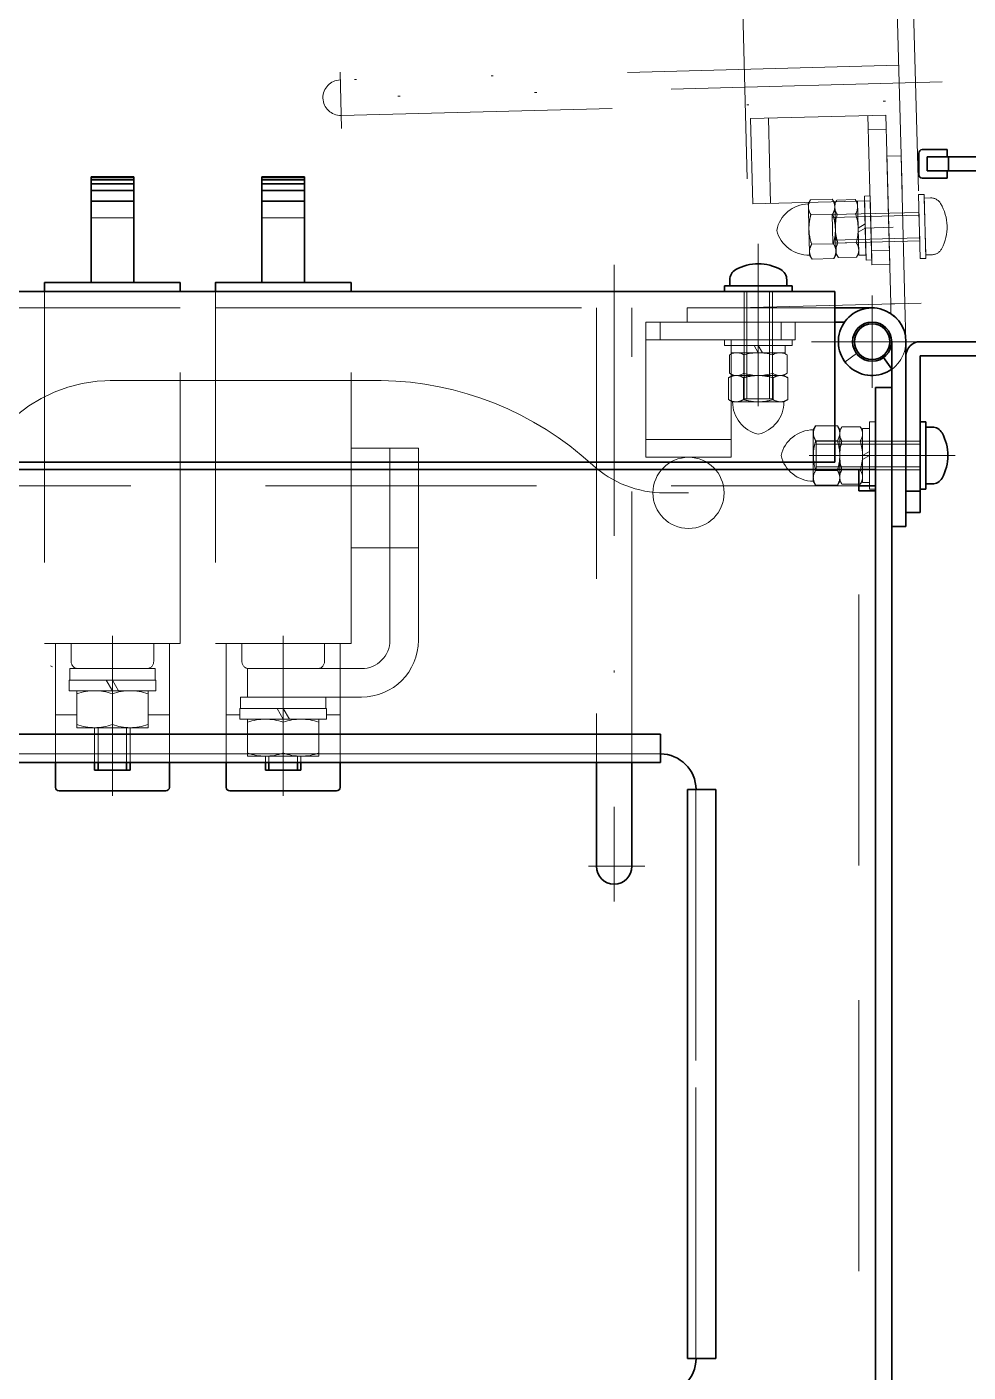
# Model space of a CAD drawing. Header units: millimetres. Extents: x 10 to 832, y 7 to 590.
# Drawn here: x 447 to 491.1, y 56 to 119.1 of the extents above; entities that cross this region are included whole.
import ezdxf

# ---------------------------------------------------------------- set-up
doc = ezdxf.new("R2010")
doc.units = ezdxf.units.MM
for name, pattern in [('DASHDOT', [25.3, 12.7, -6.3, 0, -6.3]), ('DASHED', [19, 12.7, -6.3]), ('DIVIDE', [31.6, 12.7, -6.3, 0, -6.3, 0, -6.3])]:
    doc.linetypes.add(name, pattern=pattern)
for name, color, linetype in [('GR1_01', 7, 'Continuous'), ('GR1_02', 7, 'Continuous'), ('GR1_04', 7, 'Continuous'), ('GR1_05', 7, 'Continuous'), ('GR1_07', 7, 'Continuous'), ('GR1_10', 7, 'Continuous'), ('GR1_11', 7, 'Continuous'), ('GR1_13', 7, 'Continuous'), ('GR1_14', 7, 'Continuous'), ('GR1_16', 7, 'Continuous'), ('GR1_17', 7, 'Continuous')]:
    doc.layers.add(name, color=color, linetype=linetype)

# ---------------------------------------------------------------- blocks, each defined once
blk = doc.blocks.new('BLKF105')
at = {"layer": 'GR1_01', "color": 3, "linetype": 'Continuous', "lineweight": 35}
for p, q in [((403.267, 106.667), (484.833, 106.667)), ((484.833, 106.667), (484.833, 98.667)), ((402.5, 105.9), (402.5, 98.667)), ((402.5, 98.667), (484.833, 98.667))]:
    blk.add_line(p, q, dxfattribs=at)
at = {"layer": 'GR1_01', "color": 4, "linetype": 'DASHED', "lineweight": 13}
for p, q in [((403.267, 105.9), (484.833, 105.9)), ((403.267, 98.667), (403.267, 105.9))]:
    blk.add_line(p, q, dxfattribs=at)
at = {"layer": 'GR1_01', "color": 3, "linetype": 'Continuous', "lineweight": 35}
blk.add_arc((403.267, 105.9), 0.767, 90, 180, dxfattribs=at)
blk = doc.blocks.new('BLKF106')
at = {"layer": 'GR1_07', "color": 4, "linetype": 'DASHDOT', "lineweight": 13}
for p, q in [((481.25, 102.959), (481.25, 108.9)), ((486.583, 102.15), (486.583, 106.483)), ((488.75, 104.317), (483.75, 104.317)), ((484.297, 98.983), (490.131, 98.983))]:
    blk.add_line(p, q, dxfattribs=at)
at = {"layer": 'GR1_07', "color": 4, "linetype": 'DASHED', "lineweight": 13}
for p, q in [((477.917, 105.9), (477.917, 105.233)), ((484.833, 105.9), (477.917, 105.9)), ((477.917, 105.233), (484.833, 105.233))]:
    blk.add_line(p, q, dxfattribs=at)
at = {"layer": 'GR1_07', "color": 3, "linetype": 'Continuous', "lineweight": 35}
for p, q in [((484.833, 105.233), (484.833, 105.9)), ((486.583, 105.9), (484.833, 105.9)), ((484.833, 105.233), (485.292, 105.233)), ((487.5, 104.317), (487.5, 95.65)), ((488.167, 95.65), (488.167, 104.317)), ((487.5, 103.026), (487.114, 103.569)), ((487.5, 95.65), (488.167, 95.65))]:
    blk.add_line(p, q, dxfattribs=at)
for radius in [0.917, 0.833]:
    blk.add_circle((486.583, 104.317), radius, dxfattribs=at)
blk.add_arc((486.583, 104.317), 1.583, 360, 305.37654, dxfattribs=at)
blk = doc.blocks.new('BLKF107')
at = {"layer": 'GR1_10', "color": 4, "linetype": 'DASHED', "lineweight": 13}
for p, q in [((479.667, 104.133), (479.667, 104.4)), ((479.667, 104.4), (482.833, 104.4)), ((482.833, 104.133), (479.667, 104.133)), ((479.983, 103.8), (479.983, 104.133)), ((479.983, 104.133), (482.517, 104.133)), ((481.25, 103.8), (481.058, 104.133)), ((481.442, 103.8), (481.25, 104.133)), ((482.517, 104.133), (482.517, 103.8)), ((482.833, 104.4), (482.833, 104.133)), ((479.903, 103.696), (480.083, 103.8)), ((479.903, 102.838), (479.903, 103.696)), ((482.517, 103.8), (479.983, 103.8)), ((480.083, 103.8), (482.417, 103.8)), ((480.576, 102.838), (480.576, 103.696)), ((481.924, 102.838), (481.924, 103.696)), ((482.417, 103.8), (482.597, 103.696)), ((482.597, 103.696), (482.597, 102.838)), ((480.083, 102.733), (479.903, 102.838)), ((482.597, 102.838), (482.417, 102.733)), ((482.417, 102.733), (480.083, 102.733))]:
    blk.add_line(p, q, dxfattribs=at)
for centre, radius, start, end in [((480.24, 103.204), 0.596, 55.61575, 124.38425), ((481.25, 101.571), 2.229, 72.41205, 107.58795), ((482.26, 103.204), 0.596, 55.61575, 124.38425), ((480.24, 103.33), 0.596, 235.61575, 304.38425), ((481.25, 104.962), 2.229, 252.41205, 287.58795), ((482.26, 103.33), 0.596, 235.61575, 304.38425)]:
    blk.add_arc(centre, radius, start, end, dxfattribs=at)
blk = doc.blocks.new('BLKF108')
at = {"layer": 'GR1_10', "color": 4, "linetype": 'DASHED', "lineweight": 13}
for p, q in [((480.047, 102.733), (479.861, 102.626)), ((479.861, 101.603), (479.861, 102.626)), ((480.047, 102.733), (480.208, 102.733)), ((480.208, 102.733), (481.25, 102.733)), ((480.556, 101.603), (480.556, 102.626)), ((481.25, 102.733), (482.292, 102.733)), ((481.944, 101.603), (481.944, 102.626)), ((482.292, 102.733), (482.453, 102.733)), ((482.639, 102.626), (482.453, 102.733)), ((482.639, 101.603), (482.639, 102.626)), ((479.861, 101.603), (480.047, 101.496)), ((480.047, 101.496), (480.208, 101.496)), ((480.208, 101.496), (481.25, 101.496)), ((481.25, 101.496), (482.292, 101.496)), ((482.292, 101.496), (482.453, 101.496)), ((482.453, 101.496), (482.639, 101.603))]:
    blk.add_line(p, q, dxfattribs=at)
for centre, start, end in [((481.599, 101.496), 180, 257.00131), ((480.901, 101.496), 282.99869, 360)]:
    blk.add_arc(centre, 1.552, start, end, dxfattribs=at)
for points in [[(480.208, 102.733), (480.149, 102.733), (480.09, 102.723), (479.975, 102.686), (479.918, 102.659), (479.861, 102.626)], [(480.556, 102.626), (480.669, 102.659), (480.784, 102.686), (481.016, 102.723), (481.133, 102.733), (481.25, 102.733)], [(481.25, 102.733), (481.368, 102.733), (481.487, 102.723), (481.718, 102.685), (481.832, 102.658), (481.944, 102.626)], [(482.292, 102.733), (482.233, 102.733), (482.174, 102.723), (482.058, 102.686), (482.001, 102.659), (481.944, 102.626)], [(480.208, 101.496), (480.267, 101.496), (480.326, 101.506), (480.442, 101.544), (480.499, 101.571), (480.556, 101.603)], [(480.556, 101.603), (480.669, 101.571), (480.784, 101.544), (481.016, 101.506), (481.133, 101.496), (481.25, 101.496)], [(481.25, 101.496), (481.368, 101.496), (481.487, 101.506), (481.718, 101.544), (481.832, 101.571), (481.944, 101.603)], [(482.292, 101.496), (482.351, 101.496), (482.41, 101.506), (482.525, 101.544), (482.582, 101.571), (482.639, 101.603)]]:
    blk.add_open_spline(points, degree=3, knots=[0, 0, 0, 0, 0.5, 0.5, 1, 1, 1, 1], dxfattribs=at)
for points in [[(480.556, 102.626), (480.442, 102.691), (480.327, 102.733), (480.208, 102.733)], [(482.639, 102.626), (482.525, 102.691), (482.41, 102.733), (482.292, 102.733)], [(479.861, 101.603), (479.975, 101.538), (480.09, 101.496), (480.208, 101.496)], [(481.944, 101.603), (482.058, 101.538), (482.173, 101.496), (482.292, 101.496)]]:
    blk.add_open_spline(points, degree=3, dxfattribs=at)
blk = doc.blocks.new('BLKF109')
at = {"layer": 'GR1_10', "color": 4, "linetype": 'DASHDOT', "lineweight": 13}
blk.add_line((481.25, 108.3), (481.25, 101.3), dxfattribs=at)
at = {"layer": 'GR1_10', "color": 3, "linetype": 'Continuous', "lineweight": 35}
for p, q in [((479.917, 106.933), (479.917, 107.219)), ((482.583, 106.933), (482.583, 107.219)), ((479.667, 106.933), (479.667, 106.667)), ((482.833, 106.933), (479.667, 106.933)), ((479.667, 106.667), (482.833, 106.667)), ((479.917, 106.933), (482.583, 106.933)), ((482.833, 106.667), (482.833, 106.933))]:
    blk.add_line(p, q, dxfattribs=at)
at = {"layer": 'GR1_10', "color": 4, "linetype": 'DASHED', "lineweight": 13}
for p, q in [((480.583, 106.667), (480.583, 101.633)), ((480.583, 106.667), (481.917, 106.667)), ((480.717, 106.667), (480.717, 101.633)), ((481.783, 106.667), (481.783, 101.633)), ((481.917, 106.667), (481.917, 101.633)), ((480.583, 101.633), (481.917, 101.633))]:
    blk.add_line(p, q, dxfattribs=at)
at = {"layer": 'GR1_10', "color": 3, "linetype": 'Continuous', "lineweight": 35}
for centre, radius, start, end in [((481.25, 105.8), 2.167, 60.84463, 119.15537), ((480.458, 107.219), 0.542, 119.15537, 180), ((482.042, 107.219), 0.542, 360, 60.84463)]:
    blk.add_arc(centre, radius, start, end, dxfattribs=at)
blk = doc.blocks.new('BLKF110')
at = {"layer": 'GR1_10', "color": 4, "linetype": 'DASHED', "lineweight": 13}
for p, q in [((485.067, 100.15), (485.171, 100.33)), ((485.171, 100.33), (486.029, 100.33)), ((486.029, 100.33), (486.133, 100.15)), ((486.133, 97.717), (486.133, 100.25)), ((486.133, 100.25), (486.467, 100.25)), ((486.467, 97.4), (486.467, 100.567)), ((486.467, 100.567), (486.733, 100.567)), ((486.467, 100.25), (486.467, 97.717)), ((486.733, 100.567), (486.733, 97.4)), ((485.067, 97.817), (485.067, 100.15)), ((485.171, 99.657), (486.029, 99.657)), ((486.133, 100.15), (486.133, 97.817)), ((486.133, 98.983), (486.467, 99.176)), ((486.133, 98.791), (486.467, 98.983)), ((485.171, 97.636), (485.067, 97.817)), ((485.171, 98.31), (486.029, 98.31)), ((486.133, 97.817), (486.029, 97.636)), ((486.467, 97.717), (486.133, 97.717)), ((486.029, 97.636), (485.171, 97.636)), ((486.733, 97.4), (486.467, 97.4))]:
    blk.add_line(p, q, dxfattribs=at)
for centre, radius, start, end in [((485.663, 99.994), 0.596, 145.61575, 214.38425), ((485.537, 99.994), 0.596, 325.61575, 34.38425), ((487.296, 98.983), 2.229, 162.41205, 197.58795), ((483.904, 98.983), 2.229, 342.41205, 17.58795), ((485.663, 97.973), 0.596, 145.61575, 214.38425), ((485.537, 97.973), 0.596, 325.61575, 34.38425)]:
    blk.add_arc(centre, radius, start, end, dxfattribs=at)
blk = doc.blocks.new('BLKF111')
at = {"layer": 'GR1_10', "color": 4, "linetype": 'DASHED', "lineweight": 13}
for p, q in [((483.937, 100.372), (483.829, 100.186)), ((483.937, 100.372), (484.959, 100.372)), ((485.067, 100.186), (484.959, 100.372)), ((483.829, 100.186), (483.829, 100.025)), ((483.829, 100.025), (483.829, 98.983)), ((483.937, 99.678), (484.959, 99.678)), ((485.067, 100.186), (485.067, 100.025)), ((485.067, 100.025), (485.067, 98.983)), ((483.829, 98.983), (483.829, 97.942)), ((485.067, 98.983), (485.067, 97.942)), ((483.829, 97.942), (483.829, 97.78)), ((483.829, 97.78), (483.937, 97.594)), ((483.937, 98.289), (484.959, 98.289)), ((484.959, 97.594), (485.067, 97.78)), ((485.067, 97.942), (485.067, 97.78)), ((483.937, 97.594), (484.959, 97.594))]:
    blk.add_line(p, q, dxfattribs=at)
for centre, start, end in [((483.829, 98.634), 90, 167.00131), ((483.829, 99.332), 192.99869, 270)]:
    blk.add_arc(centre, 1.552, start, end, dxfattribs=at)
for points in [[(483.937, 100.372), (483.871, 100.259), (483.829, 100.143), (483.829, 100.025)], [(484.959, 99.678), (485.025, 99.791), (485.067, 99.907), (485.067, 100.025)], [(483.937, 98.289), (483.871, 98.175), (483.829, 98.06), (483.829, 97.942)], [(484.959, 97.594), (485.025, 97.708), (485.067, 97.823), (485.067, 97.942)]]:
    blk.add_open_spline(points, degree=3, dxfattribs=at)
for points in [[(485.067, 100.025), (485.067, 100.084), (485.056, 100.143), (485.019, 100.259), (484.992, 100.316), (484.959, 100.372)], [(483.829, 100.025), (483.829, 99.966), (483.84, 99.907), (483.877, 99.792), (483.904, 99.734), (483.937, 99.678)], [(483.937, 99.678), (483.904, 99.565), (483.877, 99.449), (483.839, 99.217), (483.829, 99.101), (483.829, 98.983)], [(484.959, 99.678), (484.992, 99.565), (485.019, 99.449), (485.057, 99.217), (485.067, 99.101), (485.067, 98.983)], [(483.829, 98.983), (483.829, 98.866), (483.84, 98.747), (483.877, 98.515), (483.904, 98.401), (483.937, 98.289)], [(485.067, 98.983), (485.067, 98.866), (485.056, 98.747), (485.019, 98.515), (484.992, 98.401), (484.959, 98.289)], [(483.829, 97.942), (483.829, 97.883), (483.84, 97.824), (483.877, 97.708), (483.904, 97.651), (483.937, 97.594)], [(485.067, 97.942), (485.067, 98.001), (485.056, 98.059), (485.019, 98.175), (484.992, 98.232), (484.959, 98.289)]]:
    blk.add_open_spline(points, degree=3, knots=[0, 0, 0, 0, 0.5, 0.5, 1, 1, 1, 1], dxfattribs=at)
blk = doc.blocks.new('BLKF117')
at = {"layer": 'GR1_04', "color": 4, "linetype": 'DASHED', "lineweight": 13}
for p, q in [((449.067, 90.167), (449.067, 89.33)), ((452.933, 90.167), (452.933, 89.33)), ((449.4, 88.997), (452.6, 88.997))]:
    blk.add_line(p, q, dxfattribs=at)
for centre, start, end in [((449.4, 89.33), 180, 270), ((452.6, 89.33), 270, 0)]:
    blk.add_arc(centre, 0.333, start, end, dxfattribs=at)
blk = doc.blocks.new('BLKF118')
at = {"layer": 'GR1_04', "color": 4, "linetype": 'DASHED', "lineweight": 13}
for p, q in [((450.167, 86.23), (450.167, 84.6)), ((450.333, 86.23), (450.333, 84.6)), ((451.667, 86.23), (451.667, 84.6)), ((451.833, 86.23), (451.833, 84.6))]:
    blk.add_line(p, q, dxfattribs=at)
at = {"layer": 'GR1_04', "color": 3, "linetype": 'Continuous', "lineweight": 35}
for p, q in [((450.167, 84.6), (450.167, 84.233)), ((450.333, 84.6), (450.333, 84.233)), ((451.667, 84.6), (451.667, 84.233)), ((451.833, 84.6), (451.833, 84.233)), ((451.833, 84.233), (450.167, 84.233))]:
    blk.add_line(p, q, dxfattribs=at)
blk = doc.blocks.new('BLKF119')
at = {"layer": 'GR1_04', "color": 4, "linetype": 'DASHED', "lineweight": 13}
for p, q in [((449, 88.463), (449, 88.997)), ((449, 88.997), (453, 88.997)), ((453, 88.997), (453, 88.463)), ((448.967, 87.963), (448.967, 88.463)), ((448.967, 88.463), (453.033, 88.463)), ((453, 88.463), (449, 88.463)), ((451, 87.963), (450.711, 88.463)), ((451.289, 87.963), (451, 88.463)), ((453.033, 88.463), (453.033, 87.963)), ((453.033, 87.963), (448.967, 87.963)), ((449.333, 86.23), (449.333, 87.963)), ((449.333, 87.963), (452.667, 87.963)), ((451, 86.379), (451, 87.963)), ((452.667, 87.963), (452.667, 86.23)), ((452.667, 86.23), (449.333, 86.23))]:
    blk.add_line(p, q, dxfattribs=at)
for centre, start, end in [((450.167, 85.556), 69.74384, 110.25616), ((451.833, 85.556), 69.74384, 110.25616), ((450.167, 88.637), 249.74384, 290.25616), ((451.833, 88.637), 249.74384, 290.25616)]:
    blk.add_arc(centre, 2.407, start, end, dxfattribs=at)
blk = doc.blocks.new('BLKF116')
at = {"layer": 'GR1_04', "color": 3, "linetype": 'Continuous', "lineweight": 35}
for p, q in [((450, 107.083), (450, 112.04)), ((450, 112.04), (452, 112.04)), ((452, 112.007), (450, 112.007)), ((452, 111.907), (450, 111.907)), ((452, 111.707), (450, 111.707)), ((452, 112.04), (452, 107.083)), ((452, 111.407), (450, 111.407)), ((452, 110.907), (450, 110.907)), ((454.175, 107.083), (447.825, 107.083)), ((447.825, 107.083), (447.825, 106.667)), ((454.175, 106.667), (454.175, 107.083)), ((448.333, 84.6), (448.333, 83.433)), ((453.667, 84.6), (453.667, 83.433)), ((448.5, 83.267), (453.5, 83.267))]:
    blk.add_line(p, q, dxfattribs=at)
at = {"layer": 'GR1_04', "color": 4, "linetype": 'DASHED', "lineweight": 13}
for p, q in [((450, 110.125), (452, 110.125)), ((447.817, 107.083), (447.825, 107.083)), ((447.825, 106.667), (447.825, 90.167)), ((454.175, 90.167), (454.175, 106.667)), ((447.825, 105.9), (454.175, 105.9)), ((447.825, 90.167), (454.175, 90.167)), ((448.333, 90.167), (448.333, 84.6)), ((453.667, 90.167), (453.667, 84.6)), ((448.333, 86.833), (449.333, 86.833)), ((452.667, 86.833), (453.667, 86.833))]:
    blk.add_line(p, q, dxfattribs=at)
at = {"layer": 'GR1_04', "color": 4, "linetype": 'DASHDOT', "lineweight": 13}
blk.add_line((451, 90.529), (451, 83.036), dxfattribs=at)
at = {"layer": 'GR1_04', "color": 3, "linetype": 'Continuous', "lineweight": 35}
for centre, start, end in [((448.5, 83.433), 180, 270), ((453.5, 83.433), 270, 360)]:
    blk.add_arc(centre, 0.167, start, end, dxfattribs=at)
at = {"layer": 'GR1_04', "color": 4, "linetype": 'DASHED', "lineweight": 13}
for name in ['BLKF117', 'BLKF119']:
    blk.add_blockref(name, (0, 0), dxfattribs=at)
at = {"layer": 'GR1_04', "color": 3, "linetype": 'Continuous', "lineweight": 35}
blk.add_blockref('BLKF118', (0, 0), dxfattribs=at)
blk = doc.blocks.new('BLKF121')
at = {"layer": 'GR1_04', "color": 4, "linetype": 'DASHED', "lineweight": 13}
for p, q in [((457.067, 90.167), (457.067, 89.33)), ((460.933, 90.167), (460.933, 89.33)), ((457.4, 88.997), (460.6, 88.997))]:
    blk.add_line(p, q, dxfattribs=at)
for centre, start, end in [((457.4, 89.33), 180, 270), ((460.6, 89.33), 270, 0)]:
    blk.add_arc(centre, 0.333, start, end, dxfattribs=at)
blk = doc.blocks.new('BLKF122')
at = {"layer": 'GR1_04', "color": 4, "linetype": 'DASHED', "lineweight": 13}
for p, q in [((458.167, 84.897), (458.167, 84.6)), ((458.333, 84.897), (458.333, 84.6)), ((459.667, 84.897), (459.667, 84.6)), ((459.833, 84.897), (459.833, 84.6))]:
    blk.add_line(p, q, dxfattribs=at)
at = {"layer": 'GR1_04', "color": 3, "linetype": 'Continuous', "lineweight": 35}
for p, q in [((458.167, 84.6), (458.167, 84.233)), ((458.333, 84.6), (458.333, 84.233)), ((459.667, 84.6), (459.667, 84.233)), ((459.833, 84.6), (459.833, 84.233)), ((459.833, 84.233), (458.167, 84.233))]:
    blk.add_line(p, q, dxfattribs=at)
blk = doc.blocks.new('BLKF123')
at = {"layer": 'GR1_04', "color": 4, "linetype": 'DASHED', "lineweight": 13}
for p, q in [((457, 87.13), (457, 87.663)), ((457, 87.663), (461, 87.663)), ((461, 87.663), (461, 87.13)), ((456.967, 86.63), (456.967, 87.13)), ((456.967, 87.13), (461.033, 87.13)), ((461, 87.13), (457, 87.13)), ((459, 86.63), (458.711, 87.13)), ((459.289, 86.63), (459, 87.13)), ((461.033, 87.13), (461.033, 86.63)), ((461.033, 86.63), (456.967, 86.63)), ((457.333, 84.897), (457.333, 86.63)), ((457.333, 86.63), (460.667, 86.63)), ((459, 85.046), (459, 86.63)), ((460.667, 86.63), (460.667, 84.897)), ((460.667, 84.897), (457.333, 84.897))]:
    blk.add_line(p, q, dxfattribs=at)
for centre, start, end in [((458.167, 84.223), 69.74384, 110.25616), ((459.833, 84.223), 69.74384, 110.25616), ((458.167, 87.304), 249.74384, 290.25616), ((459.833, 87.304), 249.74384, 290.25616)]:
    blk.add_arc(centre, 2.407, start, end, dxfattribs=at)
blk = doc.blocks.new('BLKF120')
at = {"layer": 'GR1_04', "color": 3, "linetype": 'Continuous', "lineweight": 35}
for p, q in [((458, 107.083), (458, 112.04)), ((458, 112.04), (460, 112.04)), ((460, 112.007), (458, 112.007)), ((460, 111.907), (458, 111.907)), ((460, 111.707), (458, 111.707)), ((460, 112.04), (460, 107.083)), ((460, 111.407), (458, 111.407)), ((460, 110.907), (458, 110.907)), ((462.175, 107.083), (455.825, 107.083)), ((455.825, 107.083), (455.825, 106.667)), ((462.175, 106.667), (462.175, 107.083)), ((456.333, 84.6), (456.333, 83.433)), ((461.667, 84.6), (461.667, 83.433)), ((456.5, 83.267), (461.5, 83.267))]:
    blk.add_line(p, q, dxfattribs=at)
at = {"layer": 'GR1_04', "color": 4, "linetype": 'DASHED', "lineweight": 13}
for p, q in [((458, 110.125), (460, 110.125)), ((455.817, 107.083), (455.825, 107.083)), ((455.825, 106.667), (455.825, 90.167)), ((462.175, 90.167), (462.175, 106.667)), ((455.825, 105.9), (462.175, 105.9)), ((455.825, 90.167), (462.175, 90.167)), ((456.333, 90.167), (456.333, 84.6)), ((461.667, 90.167), (461.667, 84.6)), ((456.333, 86.833), (456.967, 86.833)), ((461.033, 86.833), (461.667, 86.833))]:
    blk.add_line(p, q, dxfattribs=at)
at = {"layer": 'GR1_04', "color": 4, "linetype": 'DASHDOT', "lineweight": 13}
blk.add_line((459, 90.529), (459, 83.036), dxfattribs=at)
at = {"layer": 'GR1_04', "color": 3, "linetype": 'Continuous', "lineweight": 35}
for centre, start, end in [((456.5, 83.433), 180, 270), ((461.5, 83.433), 270, 360)]:
    blk.add_arc(centre, 0.167, start, end, dxfattribs=at)
at = {"layer": 'GR1_04', "color": 4, "linetype": 'DASHED', "lineweight": 13}
for name in ['BLKF121', 'BLKF123']:
    blk.add_blockref(name, (0, 0), dxfattribs=at)
at = {"layer": 'GR1_04', "color": 3, "linetype": 'Continuous', "lineweight": 35}
blk.add_blockref('BLKF122', (0, 0), dxfattribs=at)
blk = doc.blocks.new('BLKF260')
at = {"layer": 'GR1_05', "color": 4, "linetype": 'DASHED', "lineweight": 13}
for p, q in [((465.333, 99.33), (462.175, 99.33)), ((464, 99.33), (464, 94.663)), ((465.333, 99.33), (465.333, 90.33)), ((465.333, 94.663), (462.175, 94.663)), ((464, 94.663), (464, 90.33)), ((457.333, 88.997), (457.333, 87.663)), ((462.667, 88.997), (457.333, 88.997)), ((462.667, 87.663), (457.333, 87.663))]:
    blk.add_line(p, q, dxfattribs=at)
for radius in [1.333, 2.667]:
    blk.add_arc((462.667, 90.33), radius, 270, 0, dxfattribs=at)
blk = doc.blocks.new('BLKF328')
at = {"layer": 'GR1_01', "color": 4, "linetype": 'DASHED', "lineweight": 13}
for p, q in [((481.25, 104.104), (481.25, 105.437)), ((482.983, 105.233), (475.983, 105.233)), ((475.983, 105.233), (475.983, 98.9)), ((476.65, 105.233), (476.65, 104.4)), ((482.317, 104.4), (482.317, 105.233)), ((482.983, 104.4), (482.983, 105.233)), ((475.983, 104.4), (482.983, 104.4)), ((479.983, 104.4), (479.983, 98.9)), ((479.983, 99.733), (475.983, 99.733)), ((479.983, 98.9), (475.983, 98.9))]:
    blk.add_line(p, q, dxfattribs=at)
blk = doc.blocks.new('BLKF382')
at = {"layer": 'GR1_01', "color": 4, "linetype": 'DASHED', "lineweight": 13}
for p, q in [((473.667, 105.9), (473.667, 84.6)), ((475.333, 84.6), (475.333, 105.9))]:
    blk.add_line(p, q, dxfattribs=at)
at = {"layer": 'GR1_01', "color": 3, "linetype": 'Continuous', "lineweight": 35}
for p, q in [((473.667, 84.6), (473.667, 79.733)), ((475.333, 79.733), (475.333, 84.6))]:
    blk.add_line(p, q, dxfattribs=at)
blk.add_arc((474.5, 79.733), 0.833, 180, 0, dxfattribs=at)
blk = doc.blocks.new('BLKF381')
at = {"layer": 'GR1_01', "color": 4, "linetype": 'DASHDOT', "lineweight": 13}
for p, q in [((474.5, 107.917), (474.5, 78.091)), ((473.299, 79.733), (475.944, 79.733))]:
    blk.add_line(p, q, dxfattribs=at)
at = {"layer": 'GR1_01', "color": 3, "linetype": 'Continuous', "lineweight": 35}
blk.add_blockref('BLKF382', (0, 0), dxfattribs=at)
blk = doc.blocks.new('BLKF385')
at = {"layer": 'GR1_14', "color": 4, "linetype": 'DIVIDE', "lineweight": 13}
for p, q in [((478.734, 188.223), (480.889, 105.918)), ((485.985, 187.646), (488.12, 106.108)), ((486.752, 187.666), (488.887, 106.128)), ((488.887, 106.128), (480.889, 105.918))]:
    blk.add_line(p, q, dxfattribs=at)
blk = doc.blocks.new('BLKF386')
at = {"layer": 'GR1_14', "color": 4, "linetype": 'DIVIDE', "lineweight": 13}
for p, q in [((487.939, 113.022), (487.273, 113.004)), ((487.273, 113.004), (487.454, 106.09)), ((488.12, 106.108), (487.939, 113.022)), ((487.454, 106.09), (488.12, 106.108)), ((487.454, 106.09), (487.466, 105.631)), ((488.166, 104.358), (488.12, 106.108)), ((485.317, 103.367), (485.85, 103.767))]:
    blk.add_line(p, q, dxfattribs=at)
for radius in [0.917, 0.833]:
    blk.add_circle((486.583, 104.317), radius, dxfattribs=at)
blk.add_arc((486.583, 104.317), 1.583, 271.5, 216.87654, dxfattribs=at)
blk = doc.blocks.new('BLKF387')
at = {"layer": 'GR1_14', "color": 4, "linetype": 'DIVIDE', "lineweight": 13}
for p, q in [((484.83, 110.773), (484.93, 110.956)), ((484.93, 110.956), (485.788, 110.979)), ((485.788, 110.979), (485.897, 110.801)), ((486.221, 111.143), (486.488, 111.15)), ((486.3, 108.144), (486.221, 111.143)), ((486.488, 111.15), (486.566, 108.151)), ((484.891, 108.44), (484.83, 110.773)), ((485.894, 110.901), (486.227, 110.91)), ((485.96, 108.368), (485.894, 110.901)), ((485.897, 110.801), (485.958, 108.468)), ((486.227, 110.91), (486.294, 108.377)), ((484.947, 110.283), (485.805, 110.305)), ((485.927, 109.635), (486.255, 109.836)), ((485.932, 109.442), (486.26, 109.643)), ((485, 108.263), (484.891, 108.44)), ((484.983, 108.936), (485.841, 108.959)), ((485.958, 108.468), (485.858, 108.285)), ((485.858, 108.285), (485, 108.263)), ((486.294, 108.377), (485.96, 108.368)), ((486.566, 108.151), (486.3, 108.144))]:
    blk.add_line(p, q, dxfattribs=at)
for centre, radius, start, end in [((485.431, 110.632), 0.596, 147.11575, 215.88425), ((485.305, 110.629), 0.596, 327.11575, 35.88425), ((487.089, 109.665), 2.229, 163.91205, 199.08795), ((483.699, 109.576), 2.229, 343.91205, 19.08795), ((485.484, 108.612), 0.596, 147.11575, 215.88425), ((485.358, 108.609), 0.596, 327.11575, 35.88425)]:
    blk.add_arc(centre, radius, start, end, dxfattribs=at)
blk = doc.blocks.new('BLKF388')
at = {"layer": 'GR1_14', "color": 4, "linetype": 'DIVIDE', "lineweight": 13}
for p, q in [((483.695, 110.966), (483.593, 110.777)), ((483.695, 110.966), (484.717, 110.992)), ((484.829, 110.809), (484.717, 110.992)), ((483.593, 110.777), (483.597, 110.616)), ((483.597, 110.616), (483.624, 109.574)), ((484.829, 110.809), (484.834, 110.648)), ((484.834, 110.648), (484.861, 109.607)), ((483.713, 110.271), (484.735, 110.298)), ((483.624, 109.574), (483.651, 108.533)), ((484.861, 109.607), (484.888, 108.565)), ((483.651, 108.533), (483.656, 108.372)), ((483.75, 108.883), (484.772, 108.91)), ((484.888, 108.565), (484.892, 108.404)), ((483.656, 108.372), (483.768, 108.189)), ((483.768, 108.189), (484.79, 108.215)), ((484.79, 108.215), (484.892, 108.404))]:
    blk.add_line(p, q, dxfattribs=at)
for centre, start, end in [((483.633, 109.225), 91.5, 168.50131), ((483.615, 109.923), 194.49869, 271.5)]:
    blk.add_arc(centre, 1.552, start, end, dxfattribs=at)
for points in [[(483.695, 110.966), (483.633, 110.85), (483.594, 110.734), (483.597, 110.616)], [(484.735, 110.298), (484.798, 110.413), (484.837, 110.53), (484.834, 110.648)], [(483.75, 108.883), (483.687, 108.768), (483.648, 108.651), (483.651, 108.533)], [(484.79, 108.215), (484.852, 108.331), (484.891, 108.447), (484.888, 108.565)]]:
    blk.add_open_spline(points, degree=3, dxfattribs=at)
for points in [[(484.834, 110.648), (484.832, 110.707), (484.82, 110.766), (484.78, 110.88), (484.751, 110.937), (484.717, 110.992)], [(483.597, 110.616), (483.598, 110.557), (483.61, 110.498), (483.651, 110.384), (483.679, 110.327), (483.713, 110.271)], [(483.713, 110.271), (483.684, 110.158), (483.659, 110.041), (483.628, 109.809), (483.621, 109.692), (483.624, 109.574)], [(484.735, 110.298), (484.771, 110.186), (484.801, 110.071), (484.845, 109.84), (484.858, 109.724), (484.861, 109.607)], [(483.624, 109.574), (483.627, 109.457), (483.641, 109.338), (483.684, 109.107), (483.714, 108.994), (483.75, 108.883)], [(484.861, 109.607), (484.864, 109.489), (484.857, 109.37), (484.825, 109.137), (484.801, 109.023), (484.772, 108.91)], [(483.651, 108.533), (483.653, 108.474), (483.665, 108.415), (483.705, 108.301), (483.734, 108.244), (483.768, 108.189)], [(484.888, 108.565), (484.887, 108.624), (484.875, 108.683), (484.834, 108.797), (484.806, 108.854), (484.772, 108.91)]]:
    blk.add_open_spline(points, degree=3, knots=[0, 0, 0, 0, 0.5, 0.5, 1, 1, 1, 1], dxfattribs=at)
blk = doc.blocks.new('BLKF389')
at = {"layer": 'GR1_14', "color": 4, "linetype": 'DIVIDE', "lineweight": 13}
for p, q in [((489.02, 111.216), (488.754, 111.209)), ((488.754, 111.209), (488.832, 108.21)), ((489.099, 108.217), (489.02, 111.216)), ((489.025, 111.05), (489.31, 111.057)), ((489.025, 111.05), (489.094, 108.384)), ((488.775, 110.376), (484.71, 110.27)), ((488.775, 110.376), (488.81, 109.043)), ((484.71, 110.27), (484.745, 108.937)), ((488.779, 110.243), (484.714, 110.136)), ((488.807, 109.177), (484.742, 109.07)), ((488.81, 109.043), (484.745, 108.937)), ((488.832, 108.21), (489.099, 108.217)), ((489.094, 108.384), (489.38, 108.391))]:
    blk.add_line(p, q, dxfattribs=at)
for centre, radius, start, end in [((489.324, 110.516), 0.542, 30.65537, 91.5), ((487.927, 109.687), 2.167, 332.34463, 30.65537), ((489.366, 108.933), 0.542, 271.5, 332.34463)]:
    blk.add_arc(centre, radius, start, end, dxfattribs=at)
blk = doc.blocks.new('BLKF384')
at = {"layer": 'GR1_14', "color": 4, "linetype": 'DIVIDE', "lineweight": 13}
for name in ['BLKF385', 'BLKF386', 'BLKF388', 'BLKF389', 'BLKF387']:
    blk.add_blockref(name, (0, 0), dxfattribs=at)
blk = doc.blocks.new('BLKF402')
at = {"layer": 'GR1_14', "color": 4, "linetype": 'DIVIDE', "lineweight": 13}
for p, q in [((487.222, 114.937), (480.891, 114.771)), ((480.996, 110.773), (480.891, 114.771)), ((481.829, 110.794), (481.724, 114.793)), ((486.389, 114.915), (486.572, 107.918)), ((487.405, 107.939), (487.222, 114.937)), ((487.24, 114.271), (486.407, 114.249)), ((486.494, 110.917), (480.996, 110.773)), ((486.231, 109.643), (487.564, 109.678)), ((486.555, 108.584), (487.388, 108.606)), ((486.572, 107.918), (487.405, 107.939))]:
    blk.add_line(p, q, dxfattribs=at)
blk = doc.blocks.new('BLKF383')
at = {"layer": 'GR1_14', "color": 4, "linetype": 'DIVIDE', "lineweight": 13}
for name in ['BLKF384', 'BLKF402']:
    blk.add_blockref(name, (0, 0), dxfattribs=at)
blk = doc.blocks.new('BLKF420')
at = {"layer": 'GR1_14', "color": 4, "linetype": 'DIVIDE', "lineweight": 13}
for p, q in [((487.828, 117.27), (461.67, 116.585)), ((461.714, 114.919), (487.872, 115.604))]:
    blk.add_line(p, q, dxfattribs=at)
blk.add_arc((461.692, 115.752), 0.833, 91.5, 271.5, dxfattribs=at)
blk = doc.blocks.new('BLKF419')
at = {"layer": 'GR1_14', "color": 4, "linetype": 'DIVIDE', "lineweight": 13}
for p, q in [((461.661, 116.952), (461.73, 114.309)), ((489.866, 116.49), (460.05, 115.709))]:
    blk.add_line(p, q, dxfattribs=at)
blk.add_blockref('BLKF420', (0, 0), dxfattribs=at)
blk = doc.blocks.new('BLKF438')
at = {"layer": 'GR1_10', "color": 3, "linetype": 'Continuous', "lineweight": 35}
for p, q in [((489.1, 100.567), (488.833, 100.567)), ((488.833, 100.567), (488.833, 97.4)), ((489.1, 97.4), (489.1, 100.567)), ((489.1, 100.317), (489.386, 100.317)), ((489.1, 100.317), (489.1, 97.65)), ((488.833, 97.4), (489.1, 97.4)), ((489.1, 97.65), (489.386, 97.65))]:
    blk.add_line(p, q, dxfattribs=at)
at = {"layer": 'GR1_10', "color": 4, "linetype": 'DASHED', "lineweight": 13}
for p, q in [((488.833, 99.65), (483.967, 99.65)), ((483.967, 99.65), (483.967, 98.317)), ((488.833, 99.65), (488.833, 98.317)), ((488.833, 99.517), (483.967, 99.517)), ((488.833, 98.45), (483.967, 98.45)), ((488.833, 98.317), (483.967, 98.317))]:
    blk.add_line(p, q, dxfattribs=at)
at = {"layer": 'GR1_10', "color": 4, "linetype": 'DASHDOT', "lineweight": 13}
blk.add_line((490.467, 98.983), (483.633, 98.983), dxfattribs=at)
at = {"layer": 'GR1_10', "color": 3, "linetype": 'Continuous', "lineweight": 35}
for centre, radius, start, end in [((489.386, 99.775), 0.542, 29.15537, 90), ((487.967, 98.983), 2.167, 330.84463, 29.15537), ((489.386, 98.192), 0.542, 270, 330.84463)]:
    blk.add_arc(centre, radius, start, end, dxfattribs=at)
blk = doc.blocks.new('BLKF461')
at = {"layer": 'GR1_13', "color": 3, "linetype": 'Continuous', "lineweight": 35}
for p, q in [((489.167, 112.317), (489.167, 112.983)), ((492.5, 112.983), (489.167, 112.983)), ((490.167, 112.317), (490.167, 112.983)), ((492.5, 112.317), (489.167, 112.317)), ((492.5, 112.317), (492.5, 104.317)), ((493.167, 112.317), (493.167, 104.317)), ((492.5, 104.317), (488.833, 104.317)), ((488.167, 96.317), (488.167, 103.65)), ((492.5, 103.65), (488.833, 103.65)), ((488.833, 103.65), (489.1, 103.65)), ((488.833, 103.65), (488.833, 96.317)), ((488.167, 97.317), (488.833, 97.317)), ((488.167, 96.317), (488.833, 96.317))]:
    blk.add_line(p, q, dxfattribs=at)
at = {"layer": 'GR1_13', "color": 4, "linetype": 'DASHDOT', "lineweight": 13}
blk.add_line((489.717, 98.983), (487.217, 98.983), dxfattribs=at)
at = {"layer": 'GR1_13', "color": 3, "linetype": 'Continuous', "lineweight": 35}
for centre, start, end in [((492.5, 112.317), 0, 90), ((488.833, 103.65), 90, 180), ((492.5, 104.317), 270, 0)]:
    blk.add_arc(centre, 0.667, start, end, dxfattribs=at)
blk = doc.blocks.new('BLKF462')
at = {"layer": 'GR1_17', "color": 4, "linetype": 'DIVIDE', "lineweight": 13}
blk.add_line((463.588, 102.5), (435, 102.5), dxfattribs=at)
for centre, radius, start, end in [((435, 95.5), 7, 90, 270), ((443, 95.5), 7, 90, 270), ((451, 95.5), 7, 90, 270), ((463.333, 87.502), 15, 47.43909, 89.02767), ((476.861, 102.233), 5, 227.43909, 270)]:
    blk.add_arc(centre, radius, start, end, dxfattribs=at)
blk = doc.blocks.new('BLKF485')
at = {"layer": 'GR1_02', "color": 3, "linetype": 'Continuous', "lineweight": 35}
for p, q in [((486.733, 102.167), (487.5, 102.167)), ((486.733, 102.167), (486.733, 98.333)), ((487.5, 102.167), (487.5, 40.767)), ((403.267, 98.333), (409.167, 98.333)), ((409.167, 97.567), (409.167, 98.333)), ((486.733, 98.333), (486.733, 40.767)), ((402.5, 97.567), (402.5, 40.767)), ((403.267, 40.767), (403.267, 97.567)), ((403.267, 97.567), (409.167, 97.567)), ((403.267, 40.767), (408.333, 40.767)), ((481.667, 40.767), (486.733, 40.767)), ((403.267, 40), (486.733, 40))]:
    blk.add_line(p, q, dxfattribs=at)
at = {"layer": 'GR1_02', "color": 4, "linetype": 'DASHED', "lineweight": 13}
blk.add_line((408.333, 40.767), (481.667, 40.767), dxfattribs=at)
at = {"layer": 'GR1_02', "color": 3, "linetype": 'Continuous', "lineweight": 35}
for centre, start, end in [((403.267, 97.567), 90, 180), ((403.267, 40.767), 180, 270), ((486.733, 40.767), 270, 360)]:
    blk.add_arc(centre, 0.767, start, end, dxfattribs=at)
blk = doc.blocks.new('BLKF496')
at = {"layer": 'GR1_02', "color": 3, "linetype": 'Continuous', "lineweight": 35}
for p, q in [((409.167, 98.333), (438.333, 98.333)), ((409.167, 98.333), (409.167, 97.567)), ((438.333, 97.567), (438.333, 98.333)), ((439.167, 98.333), (486.733, 98.333)), ((439.167, 98.333), (439.167, 97.567)), ((485.967, 98.333), (485.967, 97.567)), ((486.733, 98.333), (486.733, 97.567)), ((404.033, 97.567), (409.167, 97.567)), ((404.033, 96.833), (404.033, 97.567)), ((438.333, 97.567), (439.167, 97.567)), ((485.967, 97.333), (485.967, 97.567)), ((485.967, 97.567), (486.733, 97.567)), ((485.967, 97.333), (486.733, 97.333)), ((486.733, 41.767), (486.733, 97.333)), ((403.267, 41.767), (403.267, 96.833)), ((403.267, 96.833), (404.033, 96.833)), ((403.267, 41.767), (404.033, 41.767)), ((404.033, 41.533), (404.033, 41.767)), ((485.967, 41.533), (485.967, 41.767)), ((485.967, 41.767), (486.733, 41.767)), ((404.033, 41.533), (404.033, 40.767)), ((485.967, 41.533), (485.967, 40.767)), ((404.033, 40.767), (408.333, 40.767)), ((481.667, 40.767), (485.967, 40.767))]:
    blk.add_line(p, q, dxfattribs=at)
at = {"layer": 'GR1_02', "color": 4, "linetype": 'DASHED', "lineweight": 13}
for p, q in [((439.167, 97.567), (485.967, 97.567)), ((485.967, 41.767), (485.967, 97.333)), ((404.033, 41.767), (404.033, 96.833)), ((404.033, 41.533), (485.967, 41.533)), ((408.333, 40.767), (481.667, 40.767))]:
    blk.add_line(p, q, dxfattribs=at)
blk = doc.blocks.new('BLKF507')
at = {"layer": 'GR1_11', "color": 3, "linetype": 'Continuous', "lineweight": 35}
for p, q in [((488.767, 113.15), (488.767, 112.15)), ((488.933, 113.317), (490.1, 113.317)), ((489.167, 112.983), (490.1, 112.983)), ((489.167, 112.983), (489.167, 112.317)), ((490.1, 112.983), (490.1, 113.317)), ((489.167, 112.317), (490.1, 112.317)), ((490.1, 111.983), (490.1, 112.317)), ((488.933, 111.983), (490.1, 111.983))]:
    blk.add_line(p, q, dxfattribs=at)
for centre, start, end in [((488.933, 113.15), 90, 180), ((488.933, 112.15), 180, 270)]:
    blk.add_arc(centre, 0.167, start, end, dxfattribs=at)
blk = doc.blocks.new('BLKF508')
at = {"layer": 'GR1_02', "color": 4, "linetype": 'DASHED', "lineweight": 13}
for p, q in [((476.667, 85), (413.333, 85)), ((411.667, 56.667), (411.667, 83.333)), ((478.333, 56.667), (478.333, 83.333)), ((476.667, 55), (413.333, 55))]:
    blk.add_line(p, q, dxfattribs=at)
at = {"layer": 'GR1_02', "color": 3, "linetype": 'Continuous', "lineweight": 35}
for centre, start, end in [((413.333, 83.333), 90, 180), ((476.667, 83.333), 0, 90), ((413.333, 56.667), 180, 270), ((476.667, 56.667), 270, 0)]:
    blk.add_arc(centre, 1.667, start, end, dxfattribs=at)
blk = doc.blocks.new('BLKF509')
at = {"layer": 'GR1_11', "color": 3, "linetype": 'Continuous', "lineweight": 35}
for p, q in [((413.333, 85.933), (476.667, 85.933)), ((413.333, 85.933), (413.333, 84.6)), ((476.667, 85.933), (476.667, 84.6)), ((413.333, 84.6), (476.667, 84.6))]:
    blk.add_line(p, q, dxfattribs=at)
at = {"layer": 'GR1_11', "color": 4, "linetype": 'DASHED', "lineweight": 13}
blk.add_line((413.333, 85), (476.667, 85), dxfattribs=at)
blk = doc.blocks.new('BLKF510')
at = {"layer": 'GR1_11', "color": 3, "linetype": 'Continuous', "lineweight": 35}
for p, q in [((477.933, 83.333), (477.933, 56.667)), ((479.267, 83.333), (477.933, 83.333)), ((479.267, 83.333), (479.267, 56.667)), ((479.267, 56.667), (477.933, 56.667))]:
    blk.add_line(p, q, dxfattribs=at)
at = {"layer": 'GR1_11', "color": 4, "linetype": 'DASHED', "lineweight": 13}
blk.add_line((478.333, 83.333), (478.333, 56.667), dxfattribs=at)

msp = doc.modelspace()

# ---------------------------------------------------------------- linework, layer by layer
at = {"layer": 'GR1_14', "color": 4, "linetype": 'DIVIDE', "lineweight": 13}
msp.add_arc((486.583, 104.317), 84.273, 95.34422, 183.84422, dxfattribs=at)
at = {"layer": 'GR1_16', "color": 4, "linetype": 'Continuous', "lineweight": 13}
msp.add_arc((481.079, 98.667), 95.1, 91.5, 180, dxfattribs=at)
at = {"layer": 'GR1_17', "color": 4, "linetype": 'DIVIDE', "lineweight": 13}
msp.add_line((477.983, 97.233), (476.861, 97.233), dxfattribs=at)
msp.add_circle((477.983, 97.233), 1.667, dxfattribs=at)

# ---------------------------------------------------------------- block references
at = {"layer": 'GR1_01', "color": 4, "linetype": 'DASHDOT', "lineweight": 13}
msp.add_blockref('BLKF381', (0, 0), dxfattribs=at)
at = {"layer": 'GR1_01', "color": 3, "linetype": 'Continuous', "lineweight": 35}
msp.add_blockref('BLKF105', (0, 0), dxfattribs=at)
at = {"layer": 'GR1_01', "color": 4, "linetype": 'DASHED', "lineweight": 13}
msp.add_blockref('BLKF328', (0, 0), dxfattribs=at)
at = {"layer": 'GR1_02', "color": 3, "linetype": 'Continuous', "lineweight": 35}
for name in ['BLKF485', 'BLKF496']:
    msp.add_blockref(name, (0, 0), dxfattribs=at)
at = {"layer": 'GR1_02', "color": 3, "linetype": 'DASHED', "lineweight": 13}
msp.add_blockref('BLKF508', (0, 0), dxfattribs=at)
at = {"layer": 'GR1_04', "color": 3, "linetype": 'Continuous', "lineweight": 35}
for name in ['BLKF116', 'BLKF120']:
    msp.add_blockref(name, (0, 0), dxfattribs=at)
at = {"layer": 'GR1_05', "color": 4, "linetype": 'DASHED', "lineweight": 13}
msp.add_blockref('BLKF260', (0, 0), dxfattribs=at)
at = {"layer": 'GR1_07', "color": 3, "linetype": 'Continuous', "lineweight": 35}
msp.add_blockref('BLKF106', (0, 0), dxfattribs=at)
at = {"layer": 'GR1_10', "color": 3, "linetype": 'Continuous', "lineweight": 35}
for name in ['BLKF109', 'BLKF438']:
    msp.add_blockref(name, (0, 0), dxfattribs=at)
at = {"layer": 'GR1_10', "color": 4, "linetype": 'DASHED', "lineweight": 13}
for name in ['BLKF107', 'BLKF108', 'BLKF111', 'BLKF110']:
    msp.add_blockref(name, (0, 0), dxfattribs=at)
at = {"layer": 'GR1_11', "color": 3, "linetype": 'Continuous', "lineweight": 35}
for name in ['BLKF507', 'BLKF509', 'BLKF510']:
    msp.add_blockref(name, (0, 0), dxfattribs=at)
at = {"layer": 'GR1_13', "color": 3, "linetype": 'Continuous', "lineweight": 35}
msp.add_blockref('BLKF461', (0, 0), dxfattribs=at)
at = {"layer": 'GR1_14', "color": 4, "linetype": 'DIVIDE', "lineweight": 13}
for name in ['BLKF383', 'BLKF419']:
    msp.add_blockref(name, (0, 0), dxfattribs=at)
at = {"layer": 'GR1_17', "color": 4, "linetype": 'DIVIDE', "lineweight": 13}
msp.add_blockref('BLKF462', (0, 0), dxfattribs=at)

doc.saveas('drawing.dxf')
